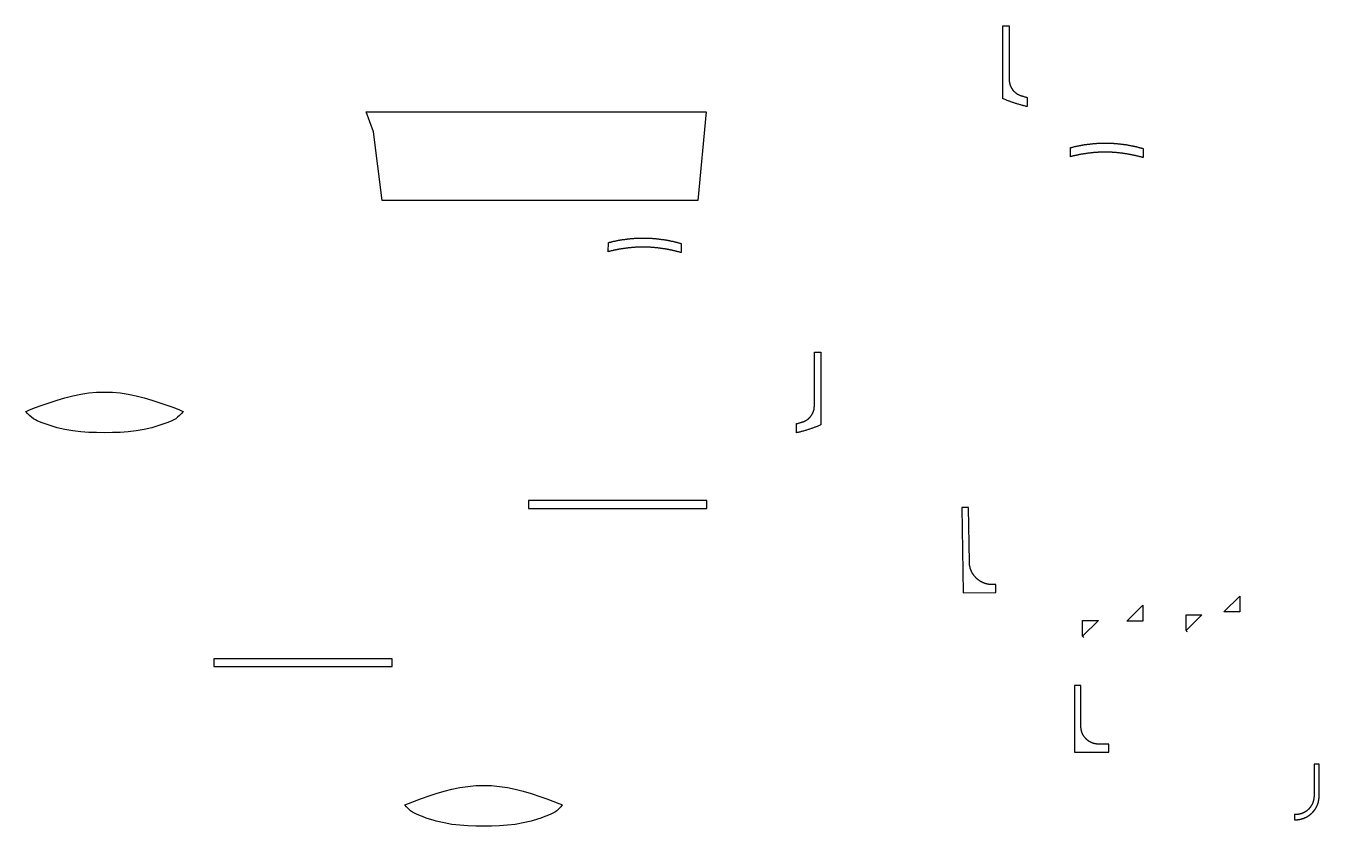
# Model space of a CAD drawing. Header units: millimetres. Extents: x -21383 to 10939, y -6105 to 7228.
# Drawn here: x -21383 to -5025, y -4878 to 5248 of the extents above; entities that cross this region are included whole.
import ezdxf

# ---------------------------------------------------------------- set-up
doc = ezdxf.new("R2010")
doc.units = ezdxf.units.MM
doc.layers.add('PEN', color=3, linetype='Continuous', true_color=0x00ff00)

msp = doc.modelspace()

# ---------------------------------------------------------------- linework, layer by layer
at = {"layer": 'PEN', "color": 18, "true_color": 0x4c0000}
for points in [[(-8720, 4343), (-8720, 4228), (-8723, 4229), (-8730, 4230), (-8740, 4233), (-8750, 4235), (-8760, 4237), (-8769, 4240), (-8779, 4242), (-8789, 4245), (-8798, 4247), (-8808, 4250), (-8818, 4253), (-8827, 4256), (-8837, 4259), (-8847, 4261), (-8856, 4264), (-8866, 4267), (-8875, 4270), (-8885, 4274), (-8894, 4277), (-8904, 4280), (-8913, 4283), (-8923, 4287), (-8932, 4290), (-8942, 4294), (-8951, 4297), (-8960, 4301), (-8970, 4304), (-8979, 4308), (-8988, 4312), (-8998, 4315), (-9007, 4319), (-9016, 4323), (-9023, 4326), (-9025, 4327), (-9025, 5248), (-8945, 5248), (-8945, 4569), (-8945, 4567), (-8945, 4565), (-8945, 4563), (-8945, 4561), (-8945, 4558), (-8945, 4556), (-8945, 4554), (-8945, 4552), (-8945, 4550), (-8944, 4547), (-8944, 4545), (-8944, 4543), (-8943, 4541), (-8943, 4539), (-8943, 4536), (-8943, 4534), (-8942, 4532), (-8942, 4530), (-8941, 4528), (-8941, 4525), (-8940, 4523), (-8940, 4521), (-8939, 4519), (-8939, 4517), (-8938, 4515), (-8938, 4513), (-8937, 4510), (-8937, 4508), (-8936, 4506), (-8935, 4504), (-8935, 4502), (-8934, 4500), (-8933, 4498), (-8932, 4496), (-8932, 4494), (-8931, 4492), (-8930, 4490), (-8929, 4488), (-8928, 4486), (-8927, 4483), (-8927, 4481), (-8926, 4479), (-8925, 4477), (-8924, 4475), (-8923, 4473), (-8922, 4472), (-8921, 4470), (-8920, 4468), (-8919, 4466), (-8918, 4464), (-8916, 4462), (-8915, 4460), (-8914, 4458), (-8913, 4456), (-8912, 4454), (-8911, 4452), (-8909, 4450), (-8908, 4449), (-8907, 4447), (-8906, 4445), (-8904, 4443), (-8903, 4441), (-8902, 4440), (-8901, 4438), (-8900, 4438), (-8900, 4437), (-8899, 4436), (-8898, 4434), (-8896, 4433), (-8895, 4431), (-8893, 4429), (-8892, 4427), (-8890, 4426), (-8889, 4424), (-8887, 4423), (-8886, 4421), (-8884, 4419), (-8883, 4418), (-8881, 4416), (-8880, 4415), (-8878, 4413), (-8876, 4412), (-8875, 4410), (-8873, 4409), (-8871, 4407), (-8870, 4406), (-8868, 4404), (-8866, 4403), (-8865, 4402), (-8863, 4400), (-8861, 4399), (-8859, 4397), (-8856, 4395), (-8854, 4394), (-8852, 4392), (-8850, 4391), (-8848, 4390), (-8847, 4389), (-8843, 4386), (-8841, 4385), (-8839, 4384), (-8837, 4383), (-8835, 4382), (-8833, 4381), (-8831, 4380), (-8829, 4379), (-8827, 4378), (-8825, 4377), (-8823, 4376), (-8821, 4375), (-8819, 4374), (-8817, 4373), (-8815, 4372), (-8813, 4371), (-8811, 4370), (-8809, 4370), (-8807, 4369), (-8805, 4368), (-8803, 4367), (-8801, 4366), (-8799, 4366), (-8797, 4365), (-8795, 4364), (-8792, 4364), (-8790, 4363), (-8788, 4362), (-8786, 4362), (-8784, 4361), (-8784, 4361), (-8782, 4361), (-8776, 4359), (-8768, 4357), (-8760, 4354), (-8752, 4352), (-8744, 4350), (-8736, 4347), (-8728, 4345)], [(-17077, 4159), (-12777, 4159), (-12882, 3039), (-16877, 3039), (-16987, 3909)], [(-7249, 3696), (-7251, 3581), (-7252, 3581), (-7258, 3583), (-7265, 3585), (-7272, 3587), (-7279, 3589), (-7286, 3591), (-7293, 3592), (-7300, 3594), (-7307, 3596), (-7314, 3598), (-7321, 3600), (-7328, 3601), (-7335, 3603), (-7342, 3605), (-7349, 3606), (-7356, 3608), (-7364, 3610), (-7371, 3611), (-7378, 3613), (-7385, 3614), (-7392, 3616), (-7399, 3617), (-7406, 3618), (-7413, 3620), (-7421, 3621), (-7428, 3622), (-7435, 3624), (-7442, 3625), (-7449, 3626), (-7456, 3627), (-7464, 3629), (-7471, 3630), (-7478, 3631), (-7485, 3632), (-7492, 3633), (-7500, 3634), (-7507, 3635), (-7514, 3636), (-7521, 3637), (-7528, 3638), (-7536, 3638), (-7543, 3639), (-7550, 3640), (-7557, 3641), (-7565, 3642), (-7572, 3642), (-7579, 3643), (-7586, 3644), (-7594, 3644), (-7601, 3645), (-7608, 3645), (-7615, 3646), (-7623, 3646), (-7630, 3647), (-7637, 3647), (-7644, 3648), (-7652, 3648), (-7659, 3648), (-7666, 3648), (-7673, 3649), (-7681, 3649), (-7688, 3649), (-7695, 3649), (-7703, 3650), (-7708, 3650), (-7712, 3650), (-7717, 3650), (-7724, 3650), (-7732, 3650), (-7739, 3650), (-7746, 3650), (-7754, 3650), (-7761, 3650), (-7768, 3649), (-7775, 3649), (-7783, 3649), (-7790, 3649), (-7797, 3649), (-7805, 3648), (-7812, 3648), (-7819, 3648), (-7826, 3647), (-7834, 3647), (-7841, 3646), (-7848, 3646), (-7855, 3645), (-7863, 3645), (-7870, 3644), (-7877, 3644), (-7884, 3643), (-7892, 3642), (-7899, 3642), (-7906, 3641), (-7913, 3640), (-7921, 3639), (-7928, 3639), (-7935, 3638), (-7942, 3637), (-7949, 3636), (-7957, 3635), (-7964, 3634), (-7971, 3633), (-7978, 3632), (-7985, 3631), (-7993, 3630), (-8000, 3629), (-8007, 3627), (-8014, 3626), (-8021, 3625), (-8028, 3624), (-8036, 3623), (-8043, 3621), (-8050, 3620), (-8057, 3619), (-8064, 3617), (-8071, 3616), (-8079, 3614), (-8086, 3613), (-8093, 3611), (-8100, 3610), (-8107, 3608), (-8114, 3607), (-8121, 3605), (-8128, 3603), (-8135, 3602), (-8142, 3600), (-8149, 3598), (-8157, 3596), (-8164, 3594), (-8169, 3593), (-8171, 3593), (-8169, 3708), (-8167, 3708), (-8162, 3709), (-8155, 3711), (-8148, 3713), (-8141, 3715), (-8134, 3717), (-8127, 3718), (-8120, 3720), (-8113, 3722), (-8105, 3723), (-8098, 3725), (-8091, 3726), (-8084, 3728), (-8077, 3729), (-8070, 3731), (-8063, 3732), (-8056, 3734), (-8048, 3735), (-8041, 3736), (-8034, 3738), (-8027, 3739), (-8020, 3740), (-8013, 3741), (-8006, 3742), (-7998, 3744), (-7991, 3745), (-7984, 3746), (-7977, 3747), (-7970, 3748), (-7962, 3749), (-7955, 3750), (-7948, 3751), (-7941, 3752), (-7934, 3753), (-7926, 3753), (-7919, 3754), (-7912, 3755), (-7905, 3756), (-7897, 3757), (-7890, 3757), (-7883, 3758), (-7876, 3759), (-7868, 3759), (-7861, 3760), (-7854, 3760), (-7847, 3761), (-7839, 3761), (-7832, 3762), (-7825, 3762), (-7818, 3763), (-7810, 3763), (-7803, 3763), (-7796, 3763), (-7788, 3764), (-7781, 3764), (-7774, 3764), (-7767, 3764), (-7759, 3764), (-7752, 3765), (-7745, 3765), (-7738, 3765), (-7730, 3765), (-7723, 3765), (-7716, 3765), (-7710, 3765), (-7707, 3765), (-7701, 3764), (-7694, 3764), (-7687, 3764), (-7679, 3764), (-7672, 3764), (-7665, 3763), (-7657, 3763), (-7650, 3763), (-7643, 3763), (-7636, 3762), (-7628, 3762), (-7621, 3761), (-7614, 3761), (-7607, 3760), (-7599, 3760), (-7592, 3759), (-7585, 3759), (-7578, 3758), (-7570, 3757), (-7563, 3757), (-7556, 3756), (-7549, 3755), (-7541, 3754), (-7534, 3753), (-7527, 3753), (-7520, 3752), (-7512, 3751), (-7505, 3750), (-7498, 3749), (-7491, 3748), (-7484, 3747), (-7476, 3746), (-7469, 3745), (-7462, 3744), (-7455, 3742), (-7448, 3741), (-7441, 3740), (-7433, 3739), (-7426, 3737), (-7419, 3736), (-7412, 3735), (-7405, 3733), (-7398, 3732), (-7391, 3731), (-7383, 3729), (-7376, 3728), (-7369, 3726), (-7362, 3725), (-7355, 3723), (-7348, 3721), (-7341, 3720), (-7334, 3718), (-7327, 3716), (-7320, 3715), (-7312, 3713), (-7305, 3711), (-7298, 3709), (-7291, 3707), (-7284, 3706), (-7277, 3704), (-7270, 3702), (-7263, 3700), (-7256, 3698), (-7251, 3696)], [(-14016, 2391), (-14014, 2506), (-14013, 2506), (-14007, 2508), (-14000, 2510), (-13993, 2512), (-13986, 2513), (-13979, 2515), (-13972, 2517), (-13965, 2518), (-13958, 2520), (-13951, 2522), (-13944, 2523), (-13937, 2525), (-13929, 2526), (-13922, 2528), (-13915, 2529), (-13908, 2531), (-13901, 2532), (-13894, 2533), (-13887, 2535), (-13879, 2536), (-13872, 2537), (-13865, 2539), (-13858, 2540), (-13851, 2541), (-13844, 2542), (-13836, 2543), (-13829, 2544), (-13822, 2545), (-13815, 2546), (-13808, 2547), (-13800, 2548), (-13793, 2549), (-13786, 2550), (-13779, 2551), (-13772, 2552), (-13764, 2553), (-13757, 2554), (-13750, 2554), (-13743, 2555), (-13735, 2556), (-13728, 2556), (-13721, 2557), (-13714, 2558), (-13706, 2558), (-13699, 2559), (-13692, 2559), (-13685, 2560), (-13677, 2560), (-13670, 2561), (-13663, 2561), (-13656, 2561), (-13648, 2562), (-13641, 2562), (-13634, 2562), (-13627, 2562), (-13619, 2563), (-13612, 2563), (-13605, 2563), (-13597, 2563), (-13590, 2563), (-13583, 2563), (-13576, 2563), (-13568, 2563), (-13561, 2563), (-13556, 2563), (-13552, 2563), (-13546, 2563), (-13539, 2563), (-13532, 2563), (-13525, 2562), (-13517, 2562), (-13510, 2562), (-13503, 2562), (-13495, 2561), (-13488, 2561), (-13481, 2561), (-13474, 2560), (-13466, 2560), (-13459, 2559), (-13452, 2559), (-13445, 2558), (-13437, 2558), (-13430, 2557), (-13423, 2556), (-13416, 2556), (-13408, 2555), (-13401, 2554), (-13394, 2554), (-13387, 2553), (-13379, 2552), (-13372, 2551), (-13365, 2550), (-13358, 2549), (-13351, 2548), (-13343, 2547), (-13336, 2546), (-13329, 2545), (-13322, 2544), (-13315, 2543), (-13307, 2542), (-13300, 2541), (-13293, 2540), (-13286, 2539), (-13279, 2537), (-13272, 2536), (-13264, 2535), (-13257, 2533), (-13250, 2532), (-13243, 2531), (-13236, 2529), (-13229, 2528), (-13222, 2526), (-13214, 2525), (-13207, 2523), (-13200, 2522), (-13193, 2520), (-13186, 2518), (-13179, 2517), (-13172, 2515), (-13165, 2513), (-13158, 2511), (-13151, 2510), (-13144, 2508), (-13137, 2506), (-13130, 2504), (-13123, 2502), (-13116, 2500), (-13109, 2498), (-13102, 2496), (-13096, 2495), (-13095, 2494), (-13096, 2379), (-13098, 2380), (-13103, 2381), (-13110, 2383), (-13117, 2385), (-13124, 2387), (-13131, 2389), (-13138, 2391), (-13145, 2393), (-13152, 2395), (-13159, 2396), (-13166, 2398), (-13173, 2400), (-13180, 2402), (-13188, 2403), (-13195, 2405), (-13202, 2407), (-13209, 2408), (-13216, 2410), (-13223, 2411), (-13230, 2413), (-13237, 2414), (-13244, 2416), (-13252, 2417), (-13259, 2418), (-13266, 2420), (-13273, 2421), (-13280, 2422), (-13287, 2424), (-13295, 2425), (-13302, 2426), (-13309, 2427), (-13316, 2428), (-13323, 2429), (-13330, 2430), (-13338, 2431), (-13345, 2432), (-13352, 2433), (-13359, 2434), (-13366, 2435), (-13374, 2436), (-13381, 2437), (-13388, 2438), (-13395, 2439), (-13403, 2439), (-13410, 2440), (-13417, 2441), (-13424, 2441), (-13432, 2442), (-13439, 2443), (-13446, 2443), (-13453, 2444), (-13461, 2444), (-13468, 2445), (-13475, 2445), (-13482, 2446), (-13490, 2446), (-13497, 2446), (-13504, 2447), (-13511, 2447), (-13519, 2447), (-13526, 2447), (-13533, 2448), (-13541, 2448), (-13548, 2448), (-13553, 2448), (-13557, 2448), (-13562, 2448), (-13570, 2448), (-13577, 2448), (-13584, 2448), (-13592, 2448), (-13599, 2448), (-13606, 2448), (-13613, 2448), (-13621, 2448), (-13628, 2447), (-13635, 2447), (-13643, 2447), (-13650, 2447), (-13657, 2446), (-13664, 2446), (-13672, 2446), (-13679, 2445), (-13686, 2445), (-13693, 2444), (-13701, 2444), (-13708, 2443), (-13715, 2443), (-13722, 2442), (-13730, 2441), (-13737, 2441), (-13744, 2440), (-13751, 2439), (-13759, 2439), (-13766, 2438), (-13773, 2437), (-13780, 2436), (-13788, 2435), (-13795, 2434), (-13802, 2433), (-13809, 2432), (-13816, 2431), (-13824, 2430), (-13831, 2429), (-13838, 2428), (-13845, 2427), (-13852, 2426), (-13859, 2425), (-13867, 2424), (-13874, 2422), (-13881, 2421), (-13888, 2420), (-13895, 2418), (-13902, 2417), (-13910, 2416), (-13917, 2414), (-13924, 2413), (-13931, 2411), (-13938, 2410), (-13945, 2408), (-13952, 2407), (-13959, 2405), (-13966, 2403), (-13974, 2402), (-13981, 2400), (-13988, 2398), (-13995, 2397), (-14002, 2395), (-14009, 2393), (-14014, 2392)], [(-11329, 1120), (-11329, 199), (-11331, 198), (-11338, 195), (-11347, 191), (-11357, 187), (-11366, 184), (-11375, 180), (-11385, 176), (-11394, 172), (-11403, 169), (-11413, 165), (-11422, 162), (-11432, 159), (-11441, 155), (-11451, 152), (-11460, 149), (-11470, 145), (-11479, 142), (-11489, 139), (-11498, 136), (-11508, 133), (-11517, 130), (-11527, 128), (-11537, 125), (-11546, 122), (-11556, 119), (-11566, 117), (-11575, 114), (-11585, 112), (-11595, 109), (-11605, 107), (-11614, 105), (-11624, 102), (-11632, 101), (-11634, 100), (-11634, 215), (-11632, 216), (-11626, 217), (-11618, 219), (-11610, 222), (-11602, 224), (-11594, 226), (-11586, 228), (-11578, 231), (-11572, 233), (-11571, 233), (-11570, 233), (-11568, 234), (-11566, 234), (-11564, 235), (-11562, 236), (-11560, 236), (-11558, 237), (-11556, 238), (-11553, 238), (-11551, 239), (-11549, 240), (-11547, 241), (-11545, 241), (-11543, 242), (-11541, 243), (-11539, 244), (-11537, 245), (-11535, 246), (-11533, 247), (-11531, 248), (-11529, 249), (-11527, 250), (-11525, 251), (-11523, 252), (-11521, 253), (-11519, 254), (-11517, 255), (-11515, 256), (-11513, 257), (-11512, 258), (-11510, 259), (-11508, 261), (-11506, 262), (-11504, 263), (-11500, 265), (-11499, 267), (-11497, 268), (-11495, 269), (-11493, 271), (-11492, 272), (-11490, 273), (-11488, 275), (-11486, 276), (-11485, 278), (-11483, 279), (-11481, 281), (-11480, 282), (-11478, 283), (-11476, 285), (-11475, 287), (-11472, 290), (-11470, 291), (-11469, 293), (-11467, 294), (-11466, 296), (-11464, 298), (-11463, 299), (-11461, 301), (-11460, 303), (-11458, 304), (-11457, 306), (-11455, 308), (-11454, 310), (-11453, 311), (-11451, 313), (-11450, 315), (-11449, 317), (-11447, 319), (-11446, 320), (-11445, 322), (-11444, 324), (-11443, 326), (-11441, 328), (-11440, 330), (-11439, 332), (-11438, 334), (-11437, 336), (-11436, 338), (-11435, 339), (-11434, 341), (-11433, 343), (-11432, 345), (-11431, 347), (-11430, 349), (-11429, 351), (-11428, 353), (-11427, 355), (-11426, 357), (-11425, 359), (-11424, 361), (-11424, 364), (-11423, 366), (-11422, 368), (-11421, 370), (-11421, 372), (-11420, 374), (-11419, 376), (-11419, 378), (-11418, 380), (-11417, 382), (-11417, 384), (-11416, 387), (-11416, 389), (-11415, 391), (-11414, 393), (-11414, 395), (-11414, 397), (-11413, 400), (-11413, 402), (-11412, 404), (-11412, 406), (-11412, 408), (-11411, 410), (-11411, 413), (-11411, 415), (-11410, 417), (-11410, 419), (-11410, 421), (-11410, 424), (-11410, 426), (-11409, 428), (-11409, 430), (-11409, 433), (-11409, 435), (-11409, 437), (-11409, 439), (-11409, 441), (-11409, 441), (-11409, 1120)], [(-19393, 368), (-19413, 343), (-19438, 318), (-19463, 295), (-19488, 278), (-19513, 263), (-19538, 251), (-19588, 229), (-19613, 221), (-19663, 203), (-19763, 171), (-19788, 164), (-19888, 141), (-19988, 123), (-20088, 112), (-20188, 105), (-20288, 102), (-20388, 100), (-20488, 102), (-20588, 105), (-20688, 112), (-20788, 123), (-20888, 141), (-20988, 164), (-21013, 171), (-21113, 203), (-21163, 221), (-21188, 229), (-21238, 251), (-21263, 263), (-21288, 278), (-21313, 295), (-21338, 318), (-21363, 343), (-21383, 368), (-21363, 377), (-21338, 388), (-21263, 418), (-21188, 445), (-21163, 453), (-21088, 480), (-21063, 488), (-21038, 497), (-20988, 513), (-20888, 543), (-20788, 569), (-20688, 590), (-20588, 604), (-20488, 613), (-20388, 615), (-20288, 613), (-20188, 604), (-20088, 590), (-19988, 569), (-19888, 543), (-19788, 513), (-19738, 497), (-19713, 488), (-19688, 480), (-19613, 453), (-19588, 445), (-19513, 418), (-19438, 388), (-19413, 377)], [(-15025, -758), (-15025, -858), (-12770, -858), (-12770, -758)], [(-9458, -846), (-9543, -847), (-9529, -1927), (-9114, -1921), (-9116, -1821), (-9157, -1822), (-9159, -1822), (-9163, -1822), (-9166, -1822), (-9170, -1822), (-9174, -1822), (-9177, -1821), (-9181, -1821), (-9184, -1821), (-9188, -1820), (-9191, -1820), (-9195, -1820), (-9199, -1819), (-9202, -1819), (-9206, -1818), (-9209, -1818), (-9213, -1817), (-9216, -1816), (-9220, -1816), (-9223, -1815), (-9226, -1814), (-9230, -1813), (-9233, -1812), (-9237, -1811), (-9240, -1810), (-9244, -1809), (-9247, -1808), (-9250, -1807), (-9254, -1806), (-9257, -1805), (-9260, -1804), (-9264, -1803), (-9267, -1801), (-9270, -1800), (-9273, -1799), (-9277, -1797), (-9280, -1796), (-9283, -1794), (-9286, -1793), (-9289, -1791), (-9293, -1789), (-9296, -1788), (-9299, -1786), (-9302, -1784), (-9305, -1783), (-9308, -1781), (-9311, -1779), (-9314, -1777), (-9317, -1775), (-9320, -1773), (-9323, -1771), (-9326, -1769), (-9329, -1767), (-9332, -1765), (-9335, -1763), (-9337, -1761), (-9340, -1759), (-9343, -1756), (-9346, -1754), (-9349, -1752), (-9351, -1749), (-9354, -1747), (-9357, -1745), (-9359, -1742), (-9361, -1740), (-9362, -1740), (-9362, -1739), (-9364, -1737), (-9367, -1734), (-9369, -1732), (-9372, -1729), (-9374, -1727), (-9377, -1724), (-9379, -1721), (-9381, -1719), (-9384, -1716), (-9386, -1713), (-9388, -1710), (-9390, -1707), (-9392, -1705), (-9394, -1702), (-9397, -1699), (-9399, -1696), (-9401, -1693), (-9403, -1690), (-9404, -1687), (-9406, -1684), (-9408, -1681), (-9410, -1678), (-9412, -1675), (-9413, -1672), (-9415, -1669), (-9417, -1665), (-9418, -1662), (-9420, -1659), (-9422, -1656), (-9423, -1653), (-9424, -1650), (-9426, -1646), (-9427, -1643), (-9429, -1640), (-9430, -1636), (-9431, -1633), (-9432, -1630), (-9434, -1627), (-9435, -1623), (-9436, -1620), (-9437, -1616), (-9438, -1613), (-9439, -1610), (-9440, -1606), (-9441, -1603), (-9441, -1599), (-9442, -1596), (-9443, -1592), (-9444, -1589), (-9444, -1585), (-9445, -1582), (-9446, -1578), (-9446, -1575), (-9447, -1571), (-9447, -1568), (-9448, -1564), (-9448, -1561), (-9448, -1557), (-9449, -1554), (-9449, -1550), (-9449, -1546), (-9449, -1543), (-9449, -1539), (-9449, -1537)], [(-7256, -2283), (-7456, -2283), (-7256, -2083)], [(-6030, -2167), (-6230, -2167), (-6030, -1967)], [(-19006, -2759), (-19006, -2859), (-16751, -2859), (-16751, -2759)], [(-8119, -3100), (-8119, -3940), (-7684, -3940), (-7684, -3840), (-7814, -3840), (-7816, -3840), (-7819, -3840), (-7822, -3840), (-7825, -3840), (-7827, -3840), (-7830, -3839), (-7833, -3839), (-7836, -3839), (-7838, -3839), (-7841, -3838), (-7844, -3838), (-7847, -3838), (-7849, -3837), (-7852, -3837), (-7855, -3836), (-7858, -3836), (-7860, -3835), (-7863, -3835), (-7866, -3834), (-7868, -3833), (-7871, -3833), (-7874, -3832), (-7876, -3831), (-7879, -3830), (-7882, -3830), (-7884, -3829), (-7887, -3828), (-7889, -3827), (-7892, -3826), (-7895, -3825), (-7897, -3824), (-7900, -3823), (-7902, -3822), (-7905, -3821), (-7907, -3820), (-7910, -3819), (-7912, -3817), (-7915, -3816), (-7917, -3815), (-7919, -3814), (-7922, -3812), (-7924, -3811), (-7927, -3810), (-7929, -3808), (-7931, -3807), (-7934, -3805), (-7936, -3804), (-7938, -3802), (-7941, -3801), (-7943, -3799), (-7945, -3798), (-7947, -3796), (-7950, -3794), (-7952, -3793), (-7954, -3791), (-7956, -3789), (-7958, -3787), (-7960, -3786), (-7962, -3784), (-7965, -3782), (-7967, -3780), (-7969, -3778), (-7971, -3776), (-7972, -3775), (-7973, -3774), (-7975, -3772), (-7977, -3770), (-7978, -3768), (-7980, -3766), (-7982, -3764), (-7984, -3762), (-7986, -3760), (-7988, -3758), (-7989, -3756), (-7991, -3753), (-7993, -3751), (-7994, -3749), (-7996, -3747), (-7998, -3744), (-7999, -3742), (-8001, -3740), (-8002, -3738), (-8004, -3735), (-8005, -3733), (-8007, -3731), (-8008, -3728), (-8009, -3726), (-8011, -3723), (-8012, -3721), (-8013, -3719), (-8015, -3716), (-8016, -3714), (-8017, -3711), (-8018, -3709), (-8019, -3706), (-8020, -3704), (-8021, -3701), (-8022, -3699), (-8023, -3696), (-8024, -3694), (-8025, -3691), (-8026, -3688), (-8027, -3686), (-8028, -3683), (-8029, -3681), (-8030, -3678), (-8030, -3675), (-8031, -3673), (-8032, -3670), (-8032, -3667), (-8033, -3665), (-8034, -3662), (-8034, -3659), (-8035, -3656), (-8035, -3654), (-8036, -3651), (-8036, -3648), (-8036, -3646), (-8037, -3643), (-8037, -3640), (-8037, -3637), (-8038, -3635), (-8038, -3632), (-8038, -3629), (-8038, -3626), (-8038, -3623), (-8038, -3621), (-8038, -3618), (-8039, -3616), (-8039, -3615), (-8039, -3100)], [(-5324, -4732), (-5335, -4732), (-5335, -4797), (-5324, -4797), (-5323, -4797), (-5320, -4797), (-5318, -4797), (-5315, -4796), (-5313, -4796), (-5310, -4796), (-5308, -4796), (-5305, -4796), (-5303, -4796), (-5300, -4796), (-5298, -4795), (-5296, -4795), (-5293, -4795), (-5291, -4795), (-5286, -4794), (-5281, -4793), (-5279, -4793), (-5276, -4793), (-5274, -4792), (-5271, -4792), (-5269, -4791), (-5264, -4790), (-5259, -4789), (-5257, -4789), (-5252, -4788), (-5250, -4787), (-5247, -4786), (-5245, -4786), (-5243, -4785), (-5240, -4784), (-5236, -4783), (-5233, -4782), (-5231, -4782), (-5229, -4781), (-5226, -4780), (-5224, -4779), (-5222, -4778), (-5219, -4777), (-5217, -4777), (-5215, -4776), (-5213, -4775), (-5210, -4774), (-5208, -4773), (-5206, -4772), (-5204, -4771), (-5201, -4770), (-5199, -4769), (-5197, -4768), (-5195, -4767), (-5192, -4766), (-5190, -4765), (-5188, -4764), (-5186, -4762), (-5184, -4761), (-5182, -4760), (-5179, -4759), (-5177, -4758), (-5176, -4757), (-5175, -4756), (-5175, -4756), (-5173, -4755), (-5171, -4754), (-5169, -4753), (-5167, -4751), (-5165, -4750), (-5162, -4749), (-5160, -4747), (-5158, -4746), (-5156, -4745), (-5154, -4743), (-5152, -4742), (-5150, -4740), (-5148, -4739), (-5146, -4738), (-5144, -4736), (-5142, -4735), (-5140, -4733), (-5138, -4732), (-5137, -4730), (-5135, -4728), (-5133, -4727), (-5131, -4725), (-5129, -4724), (-5127, -4722), (-5125, -4721), (-5124, -4719), (-5122, -4717), (-5120, -4716), (-5118, -4714), (-5116, -4712), (-5115, -4710), (-5113, -4709), (-5111, -4707), (-5109, -4705), (-5108, -4704), (-5106, -4702), (-5103, -4698), (-5101, -4696), (-5100, -4694), (-5098, -4693), (-5096, -4691), (-5095, -4689), (-5093, -4687), (-5092, -4685), (-5090, -4683), (-5087, -4679), (-5086, -4677), (-5084, -4675), (-5083, -4673), (-5081, -4671), (-5080, -4669), (-5078, -4667), (-5077, -4665), (-5076, -4663), (-5074, -4661), (-5073, -4659), (-5072, -4657), (-5070, -4655), (-5069, -4653), (-5068, -4651), (-5066, -4647), (-5065, -4647), (-5065, -4646), (-5064, -4644), (-5063, -4642), (-5062, -4640), (-5060, -4638), (-5059, -4636), (-5058, -4634), (-5057, -4631), (-5056, -4629), (-5055, -4627), (-5054, -4625), (-5053, -4623), (-5052, -4620), (-5051, -4618), (-5049, -4614), (-5048, -4611), (-5047, -4609), (-5046, -4607), (-5045, -4605), (-5044, -4602), (-5043, -4600), (-5043, -4598), (-5042, -4595), (-5041, -4593), (-5040, -4591), (-5039, -4588), (-5039, -4586), (-5038, -4584), (-5037, -4581), (-5037, -4579), (-5036, -4577), (-5035, -4574), (-5035, -4572), (-5034, -4570), (-5033, -4567), (-5033, -4565), (-5032, -4562), (-5032, -4560), (-5031, -4558), (-5031, -4555), (-5030, -4553), (-5030, -4550), (-5029, -4548), (-5029, -4546), (-5029, -4543), (-5028, -4541), (-5028, -4538), (-5028, -4536), (-5027, -4533), (-5027, -4531), (-5027, -4529), (-5027, -4526), (-5026, -4524), (-5026, -4521), (-5026, -4519), (-5026, -4516), (-5026, -4514), (-5025, -4511), (-5025, -4509), (-5025, -4506), (-5025, -4504), (-5025, -4502), (-5025, -4499), (-5025, -4497), (-5025, -4092), (-5090, -4092), (-5090, -4497), (-5090, -4500), (-5090, -4502), (-5090, -4505), (-5090, -4508), (-5091, -4511), (-5091, -4514), (-5091, -4517), (-5091, -4520), (-5092, -4523), (-5092, -4526), (-5092, -4528), (-5093, -4531), (-5093, -4534), (-5094, -4537), (-5094, -4540), (-5095, -4543), (-5095, -4546), (-5096, -4548), (-5096, -4551), (-5097, -4554), (-5098, -4557), (-5099, -4559), (-5099, -4562), (-5100, -4565), (-5101, -4568), (-5102, -4570), (-5103, -4573), (-5104, -4576), (-5105, -4579), (-5106, -4581), (-5107, -4584), (-5108, -4587), (-5109, -4589), (-5110, -4592), (-5111, -4594), (-5113, -4597), (-5114, -4600), (-5115, -4602), (-5116, -4605), (-5118, -4607), (-5119, -4610), (-5121, -4612), (-5122, -4615), (-5123, -4617), (-5125, -4620), (-5126, -4622), (-5128, -4625), (-5130, -4627), (-5131, -4629), (-5133, -4632), (-5134, -4634), (-5136, -4636), (-5138, -4639), (-5140, -4641), (-5141, -4643), (-5143, -4646), (-5145, -4648), (-5147, -4650), (-5149, -4652), (-5151, -4654), (-5153, -4657), (-5155, -4659), (-5157, -4661), (-5158, -4662), (-5159, -4663), (-5159, -4663), (-5161, -4665), (-5163, -4667), (-5165, -4669), (-5167, -4671), (-5170, -4673), (-5172, -4675), (-5174, -4677), (-5176, -4678), (-5178, -4680), (-5181, -4682), (-5183, -4684), (-5185, -4686), (-5188, -4687), (-5190, -4689), (-5192, -4691), (-5195, -4692), (-5197, -4694), (-5200, -4695), (-5202, -4697), (-5204, -4698), (-5207, -4700), (-5209, -4701), (-5212, -4703), (-5214, -4704), (-5217, -4705), (-5219, -4707), (-5222, -4708), (-5225, -4709), (-5227, -4710), (-5230, -4712), (-5232, -4713), (-5235, -4714), (-5238, -4715), (-5240, -4716), (-5243, -4717), (-5246, -4718), (-5249, -4719), (-5251, -4720), (-5254, -4721), (-5257, -4721), (-5259, -4722), (-5262, -4723), (-5265, -4724), (-5268, -4725), (-5271, -4725), (-5273, -4726), (-5276, -4727), (-5279, -4727), (-5282, -4728), (-5285, -4728), (-5288, -4729), (-5290, -4729), (-5293, -4729), (-5296, -4730), (-5302, -4731), (-5305, -4731), (-5308, -4731), (-5311, -4731), (-5313, -4731), (-5316, -4731), (-5319, -4732), (-5322, -4732)], [(-14598, -4610), (-14618, -4635), (-14643, -4660), (-14668, -4683), (-14693, -4700), (-14718, -4715), (-14743, -4727), (-14793, -4749), (-14818, -4757), (-14868, -4775), (-14968, -4807), (-14993, -4814), (-15093, -4837), (-15193, -4855), (-15293, -4866), (-15393, -4873), (-15493, -4876), (-15593, -4878), (-15693, -4876), (-15793, -4873), (-15893, -4866), (-15993, -4855), (-16093, -4837), (-16193, -4814), (-16218, -4807), (-16318, -4775), (-16368, -4757), (-16393, -4749), (-16443, -4727), (-16468, -4715), (-16493, -4700), (-16518, -4683), (-16543, -4660), (-16568, -4635), (-16588, -4610), (-16568, -4601), (-16543, -4590), (-16468, -4560), (-16393, -4533), (-16368, -4525), (-16293, -4498), (-16268, -4490), (-16243, -4481), (-16193, -4465), (-16093, -4435), (-15993, -4409), (-15893, -4388), (-15793, -4374), (-15693, -4365), (-15593, -4363), (-15493, -4365), (-15393, -4374), (-15293, -4388), (-15193, -4409), (-15093, -4435), (-14993, -4465), (-14943, -4481), (-14918, -4490), (-14893, -4498), (-14818, -4525), (-14793, -4533), (-14718, -4560), (-14643, -4590), (-14618, -4601)]]:
    msp.add_lwpolyline(points, close=True, dxfattribs=at)
for points in [[(-8016, -2476), (-8016, -2276), (-7816, -2276), (-8016, -2476), (-8009, -2483), (-8002, -2490)], [(-6708, -2402), (-6708, -2202), (-6508, -2202), (-6708, -2402), (-6701, -2409), (-6694, -2416)]]:
    msp.add_lwpolyline(points, dxfattribs=at)

doc.saveas('drawing.dxf')
